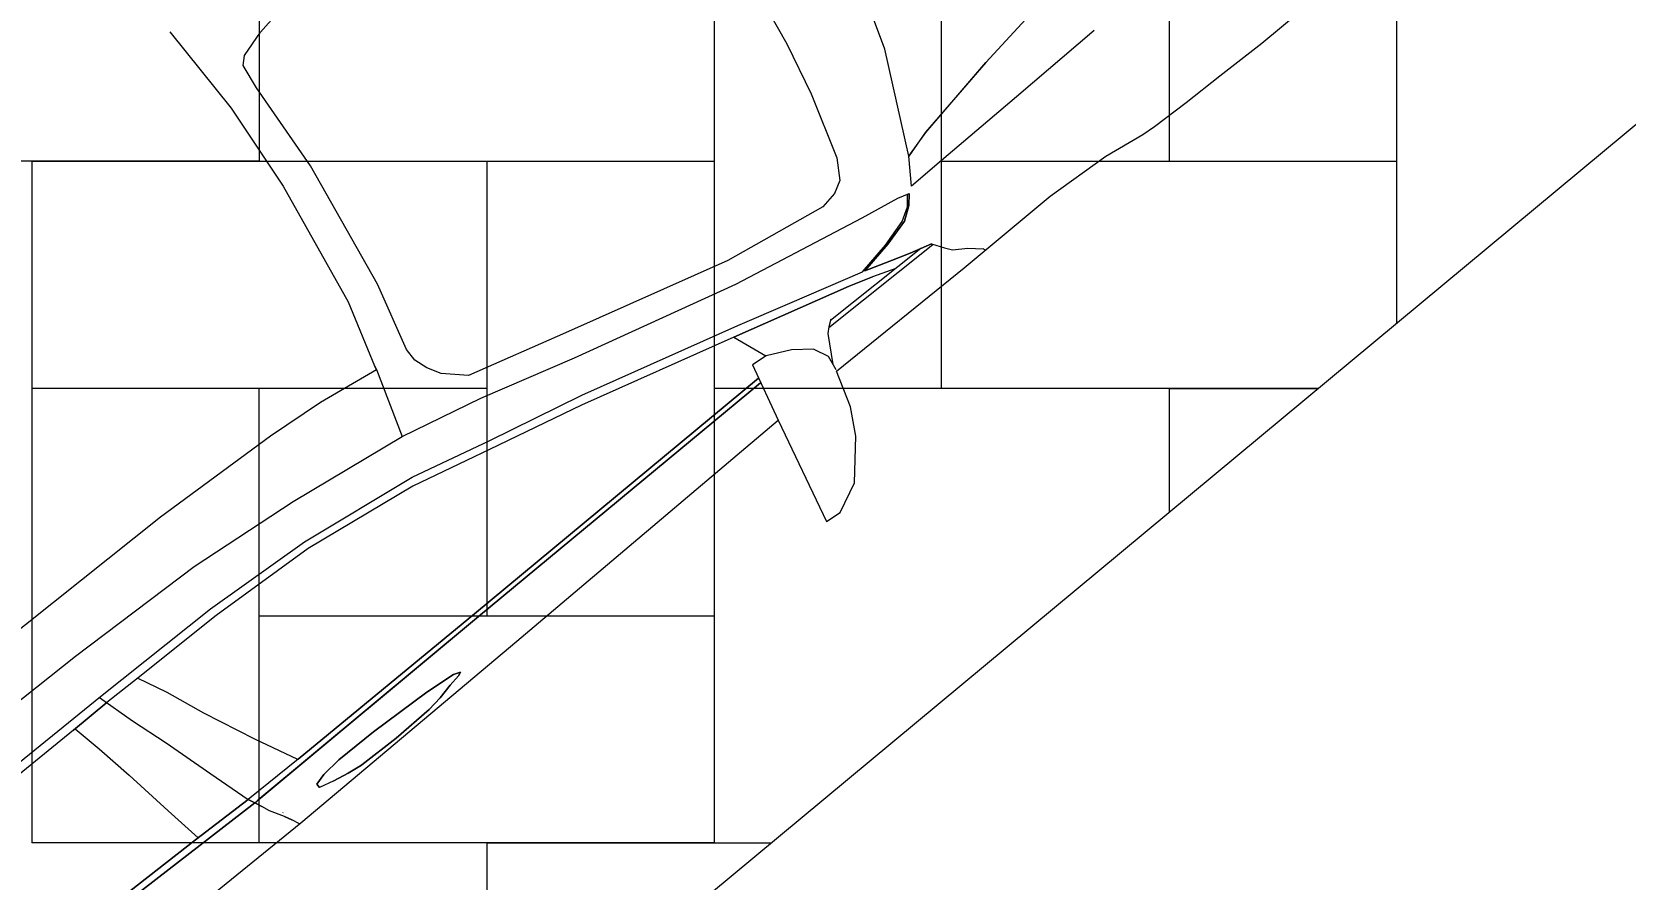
# Model space of a CAD drawing. Header units: millimetres. Extents: x 156050 to 369663, y -269476 to -128786.
# Drawn here: x 265104 to 267206, y -202537 to -201418 of the extents above; entities that cross this region are included whole.
import ezdxf

# ---------------------------------------------------------------- set-up
doc = ezdxf.new("R2010")
doc.units = ezdxf.units.MM
doc.header["$MEASUREMENT"] = 0
doc.set_wipeout_variables(frame=1)
doc.linetypes.add('Wipeout_Contour', pattern=[1000, 0, -1000])
doc.layers.add('Situace - koordinační', color=7, linetype='Continuous')
doc.styles.add('GENEROVANÝ_STYL_1', font='Arial.ttf')
doc.dimstyles.new('GENEROVANÝ_STYL__1', dxfattribs={"dimtxt": 600, "dimasz": 456, "dimexe": 0.18, "dimexo": 0.0625, "dimgap": 0, "dimtad": 1, "dimdec": 0, "dimzin": 0, "dimdsep": 46, "dimtxsty": 'GENEROVANÝ_STYL_1', "dimblk": 'ARROWHEAD_2', "dimblk1": 'ARROWHEAD_2', "dimblk2": 'ARROWHEAD_2', "dimcen": 0.09, "dimse1": 1, "dimse2": 1, "dimclrd": 7, "dimclre": 7, "dimclrt": 7, "dimazin": 0, "dimtfac": 1, "dimtdec": 4, "dimtmove": 2, "dimatfit": 3, "dimfxl": 1, "dimtolj": 1, "dimtzin": 0, "dimarcsym": 0})
doc.dimstyles.new('GENEROVANÝ_STYL__2', dxfattribs={"dimtxt": 600, "dimasz": 456, "dimexe": 0.18, "dimexo": 0.0625, "dimgap": 0, "dimtad": 1, "dimdec": 0, "dimzin": 0, "dimdsep": 46, "dimtxsty": 'GENEROVANÝ_STYL_1', "dimblk": 'ARROWHEAD_2', "dimblk1": 'ARROWHEAD_2', "dimblk2": 'ARROWHEAD_2', "dimcen": 0.09, "dimse1": 1, "dimse2": 1, "dimclrd": 7, "dimclre": 7, "dimclrt": 7, "dimazin": 0, "dimtfac": 1, "dimtdec": 4, "dimtmove": 0, "dimatfit": 3, "dimfxl": 1, "dimtolj": 1, "dimtzin": 0, "dimarcsym": 0})

# ---------------------------------------------------------------- blocks, each defined once
blk = doc.blocks.new('*X11')
at = {"layer": 'Situace - koordinační', "color": 253, "linetype": 'Continuous', "lineweight": 13, "true_color": 0xa8a8a8}
for p, q in [((265404.5, -200689.2), (265404.5, -201589.2)), ((266004.5, -200989.2), (266004.5, -201889.2)), ((266604.5, -200989.2), (266604.5, -201589.2)), ((266904.5, -200989.2), (266904.5, -201802.7)), ((266304.5, -201889.2), (266304.5, -201289.2)), ((265404.5, -201589.2), (264504.5, -201589.2)), ((265104.5, -201589.2), (266004.5, -201589.2)), ((265104.5, -201589.2), (265104.5, -202489.2)), ((265704.5, -201589.2), (265704.5, -202189.2)), ((266004.5, -201589.2), (266004.5, -202489.2)), ((266304.5, -201589.2), (266904.5, -201589.2)), ((265704.5, -201889.2), (265104.5, -201889.2)), ((265404.5, -202489.2), (265404.5, -201889.2)), ((266800.5, -201889.2), (266004.5, -201889.2)), ((266604.5, -201889.2), (266800.5, -201889.2)), ((266604.5, -201889.2), (266604.5, -202052.2)), ((265404.5, -202189.2), (266004.5, -202189.2)), ((266004.5, -202489.2), (265104.5, -202489.2)), ((265704.5, -202489.2), (266078.9, -202489.2)), ((265704.5, -202489.2), (265704.5, -202800.6))]:
    blk.add_line(p, q, dxfattribs=at)
blk = doc.blocks.new('výplň_1')
at = {"color": 254, "linetype": 'Wipeout_Contour', "lineweight": 0, "ltscale": 14459165.28293714}
blk.add_wipeout([(257736.9, -202722.8), (257704.5, -202761.1), (257472.8, -203118.3), (257287.4, -203501.5), (257151.3, -203904.9), (257066.6, -204322.1), (257034.6, -204746.6), (257055.8, -205171.8), (257129.9, -205591), (257255.7, -205997.7), (257431.3, -206385.5), (257653.9, -206748.4), (293199.4, -249246.5), (293593.1, -249026.5), (259030.8, -207703.9), (259010.1, -207427.9), (259010.7, -207151.1), (259032.5, -206875.2), (259075.4, -206601.8), (259139.1, -206332.5), (259177.9, -206211.2), (260581.5, -208143.5), (260762.6, -208392.9), (294380.6, -248586.5), (294774.4, -248366.5), (262964.5, -210334.7), (261108.9, -208103.2), (260971.3, -207916.8), (260963.2, -207902.5), (260856.1, -207715.7), (260764.9, -207502.7), (260698.9, -207280.6), (260658.9, -207052.4), (260645.5, -206821.1), (260658.9, -206589.8), (260698.9, -206361.5), (260764.9, -206139.4), (260841.1, -205961.6), (261312, -206453), (268416.5, -200545.4), (264580.3, -195932), (259462.5, -200187.6), (257296.6, -202263.4)], dxfattribs=at).dxf.layer = 'Situace - koordinační'
at = {"layer": 'Situace - koordinační', "color": 7, "linetype": 'Continuous', "lineweight": 13, "flags": 128}
blk.add_lwpolyline([(261312, -206453), (268416.5, -200545.4), (264580.3, -195932), (259462.5, -200187.6), (257296.6, -202263.4), (257736.9, -202722.8), (257704.5, -202761.1), (257472.8, -203118.3), (257287.4, -203501.5), (257151.3, -203904.9), (257066.6, -204322.1)], dxfattribs=at)
at = {"layer": 'Situace - koordinační', "color": 253, "linetype": 'Continuous', "lineweight": 13, "true_color": 0xa8a8a8}
blk.add_blockref('*X11', (0, 0), dxfattribs=at)
blk = doc.blocks.new('Luxusní auto 2 27_2')
at = {"layer": 'Situace - koordinační', "color": 253, "linetype": 'Continuous', "lineweight": 13, "true_color": 0xa8a8a8}
for p, q in [((1027.8, 1053.1), (988.2, 1035.4)), ((1012.6, 907.1), (1049.5, 1050.8)), ((1049.5, 1050.8), (1027.8, 1053.1)), ((988.2, 1035.4), (947.4, 988.9)), ((947.4, 988.9), (928, 954.6)), ((928, 954.6), (912, 906.7)), ((204, 932.3), (-49.6, 932.3)), ((274.1, 930.3), (204, 932.3)), ((330.9, 928.7), (274.1, 930.3)), ((383.1, 926.4), (330.9, 928.7)), ((401.9, 924.9), (383.1, 926.4)), ((457.5, 915.4), (401.9, 924.9)), ((547.8, 909.5), (457.5, 915.4)), ((695.5, 909.4), (547.8, 909.5)), ((658.9, 909.4), (660.2, 905.9)), ((675, 892.5), (660.2, 905.9)), ((912, 906.7), (695.5, 909.4)), ((908.2, 884.3), (911.6, 904.2)), ((992.2, 829.4), (1012.6, 907.1)), ((1464.3, 910.9), (1012.6, 907.1)), ((1836.8, 913.2), (1464.3, 910.9)), ((1590.1, 903.9), (1569.2, 899.4)), ((1569.2, 899.4), (1590.1, 903.9)), ((1610.8, 906.6), (1590.1, 903.9)), ((1590.1, 903.9), (1610.8, 906.6)), ((1668.4, 907.8), (1610.8, 906.6)), ((1610.8, 906.6), (1668.4, 907.8)), ((1725.9, 905.9), (1668.4, 907.8)), ((1668.4, 907.8), (1725.9, 905.9)), ((1725.9, 905.9), (1726.6, 905.9)), ((1746.9, 903), (1726.6, 905.9)), ((1726.6, 905.9), (1746.9, 903)), ((2422, 906.3), (1836.8, 913.2)), ((1839.2, 913.2), (1843.2, 902.8)), ((692.1, 881.2), (675, 892.5)), ((889.1, 861.2), (910.4, 896.9)), ((916.4, 865.2), (908.2, 884.3)), ((1547.6, 895), (1553, 897.1)), ((1553, 897.1), (1547.6, 895)), ((1556.7, 891.6), (1547.6, 895)), ((1547.6, 895), (1556.7, 891.6)), ((1553, 897.1), (1569.2, 899.4)), ((1598.6, 886.8), (1556.7, 891.6)), ((1556.7, 891.6), (1598.6, 886.8)), ((1567.6, 890.4), (1568, 890.5)), ((1686.3, 882), (1598.6, 886.8)), ((1598.6, 886.8), (1686.3, 882)), ((1772.4, 883.7), (1744.9, 881.5)), ((1744.9, 881.5), (1772.4, 883.7)), ((1768, 898.4), (1746.9, 903)), ((1746.9, 903), (1768, 898.4)), ((1768, 898.4), (1787.8, 893.2)), ((1788, 887.6), (1772.4, 883.7)), ((1772.4, 883.7), (1788, 887.6)), ((1787.8, 893.2), (1788, 887.6)), ((1788, 887.6), (1787.8, 893.2)), ((1843.2, 902.8), (1848.1, 893.1)), ((1848.1, 893.1), (1843.2, 902.8)), ((1845.9, 888), (1846.4, 888)), ((1848.1, 893.1), (1858.4, 874.4)), ((698.8, 872.5), (692.1, 881.2)), ((708.5, 857.6), (698.8, 872.5)), ((916.4, 865.2), (939.8, 847)), ((1744.9, 881.5), (1686.3, 882)), ((1686.3, 882), (1744.9, 881.5)), ((1858.4, 874.4), (1862.3, 863.9)), ((1862.3, 863.9), (1866.3, 854.1)), ((1866.3, 854.1), (1862.3, 863.9)), ((883.2, 855.6), (707.5, 859.2)), ((737.7, 848.9), (708.5, 857.6)), ((708.5, 857.6), (737.7, 848.9)), ((712.6, 856.6), (712.7, 856.6)), ((723.1, 853.3), (875.5, 850)), ((765.3, 840), (737.7, 848.9)), ((737.7, 848.9), (765.3, 840)), ((765.6, 852.4), (795.9, 841.2)), ((795.9, 841.2), (827.6, 831.3)), ((827.6, 831.3), (795.9, 841.2)), ((874.2, 849), (882.5, 855)), ((882.5, 855), (889.1, 861.2)), ((939.8, 847), (970.5, 831.6)), ((997.4, 848), (1484, 847.6)), ((1484, 847.6), (997.4, 848)), ((1482.2, 853.7), (999.3, 854.3)), ((999.3, 854.3), (1482.2, 853.7)), ((1866.3, 854.1), (1482.2, 853.7)), ((1482.2, 853.7), (1861.3, 854)), ((1484, 847.6), (1785.7, 846.3)), ((1785.7, 846.3), (1484, 847.6)), ((1785.7, 846.3), (1870.5, 845.3)), ((1786.3, 846.3), (1812.9, 789.4)), ((1866.3, 854.1), (2568, 830)), ((2568, 830), (1866.3, 854.1)), ((1866.3, 854.1), (1870.5, 845.3)), ((1870.5, 845.3), (1866.3, 854.1)), ((1886.6, 787.7), (1870.5, 845.3)), ((1957.9, 841.8), (1870.5, 845.3)), ((1870.5, 845.3), (1957.9, 841.8)), ((1961.2, 789.4), (1953.3, 842)), ((2561.4, 822.6), (1957.9, 841.8)), ((1957.9, 841.8), (2561.4, 822.6)), ((716.6, 811.5), (752.7, 821)), ((752.7, 821), (716.6, 811.5)), ((756.2, 819.9), (719.2, 810.1)), ((752.7, 821), (798.9, 828.6)), ((798.9, 828.6), (752.7, 821)), ((802.2, 827.7), (756.2, 819.9)), ((798.9, 828.6), (765.3, 840)), ((765.3, 840), (798.9, 828.6)), ((798.9, 827.2), (798.9, 828.6)), ((798.9, 828.6), (798.9, 827.2)), ((902, 798.4), (802.2, 827.7)), ((827.6, 831.3), (987.5, 785.6)), ((987.5, 785.6), (827.6, 831.3)), ((970.5, 831.6), (992.2, 829.4)), ((987.8, 785.6), (970.9, 831.6)), ((688.3, 787.6), (699.1, 799.7)), ((699.1, 799.7), (688.3, 787.6)), ((701.4, 799.7), (691.2, 787.4)), ((699.1, 799.7), (716.6, 811.5)), ((716.6, 811.5), (699.1, 799.7)), ((719.2, 810.1), (701.4, 799.7)), ((363.3, 778), (498, 780.2)), ((498, 780.2), (627.9, 781.6)), ((627.9, 781.6), (680, 782.4)), ((680, 782.4), (657.2, 749.4)), ((680, 782.4), (657.2, 749.4)), ((703.8, 782.7), (688.3, 787.6)), ((756.7, 772.5), (703.8, 782.7)), ((973.7, 777.3), (902, 798.4)), ((987.5, 785.6), (1199.7, 726.2)), ((1812.9, 789.4), (1842.4, 720.1)), ((1905.8, 718.3), (1886.6, 787.7)), ((1970.8, 720.1), (1961.2, 789.4)), ((941.1, 733.4), (756.7, 772.5)), ((1190.7, 716.4), (973.7, 777.3)), ((620.2, 739.5), (500.4, 719.4)), ((500.4, 719.4), (620.2, 739.4)), ((657.2, 749.4), (591.6, 620.5)), ((657.2, 749.4), (591.6, 620.5)), ((657.2, 749.4), (620.2, 739.5)), ((620.2, 739.4), (657.2, 749.4)), ((639.3, 744.6), (639.3, 744.5)), ((500.4, 719.4), (366.4, 701.5)), ((366.4, 701.4), (500.4, 719.4)), ((474.8, 715.9), (474.8, 716)), ((474.8, 716), (474.8, 715.9)), ((476, 716.1), (476, 716.1)), ((731.8, 690.6), (748, 715.7)), ((748, 715.7), (764.4, 724.7)), ((764.4, 724.7), (787.6, 728.3)), ((787.6, 728.3), (929, 702.8)), ((1166.6, 672.3), (941.1, 733.4)), ((1323.5, 684.5), (1190.7, 716.4)), ((1199.7, 726.2), (1330.3, 693.4)), ((1842.4, 720.1), (1862.3, 668.4)), ((1921.3, 667.6), (1905.8, 718.3)), ((1978.7, 668.2), (1970.8, 720.1)), ((929, 702.8), (1154.7, 639.4)), ((703.6, 603.8), (731.8, 690.6)), ((1432, 656.5), (1323.5, 684.5)), ((1330.3, 693.4), (1439, 666.1)), ((1295.7, 634.1), (1166.6, 672.3)), ((1595.6, 631.1), (1432, 656.5)), ((1439, 666.1), (1597.5, 641)), ((1862.3, 668.4), (1880.4, 628.6)), ((1935, 616.3), (1921.3, 667.6)), ((1986.1, 627.6), (1978.7, 668.2)), ((1154.7, 639.4), (1289, 600.8)), ((1408, 606.8), (1295.8, 634.3)), ((1747.9, 620), (1595.6, 631.1)), ((1597.5, 641), (1747.6, 631.7)), ((1747.6, 631.7), (1879.4, 628.7)), ((591.6, 620.5), (563.8, 541.7)), ((591.6, 620.5), (563.8, 541.7)), ((1933.2, 616.3), (1747.9, 620)), ((1879.4, 628.7), (1932.2, 627.6)), ((1932.2, 627.6), (1988.9, 627.6)), ((1988.9, 627.6), (1932.2, 627.6)), ((2170.5, 613.4), (1933.2, 616.3)), ((1988.9, 627.6), (2170.1, 625.8)), ((686.1, 532.4), (703.6, 603.8)), ((1289, 600.8), (1315.1, 575.6)), ((1377.5, 517), (1408, 606.8)), ((1573.4, 580.5), (1408, 606.8)), ((1315.1, 575.6), (1324.8, 557.8)), ((1728.6, 563.1), (1573.4, 580.5)), ((1324.8, 557.8), (1330.4, 539.9)), ((1924.6, 554), (1728.6, 563.1)), ((2165.9, 548.9), (1924.6, 554)), ((643.4, 289.6), (686.1, 532.4)), ((1330.4, 539.9), (1329.9, 522)), ((1329.9, 522), (1304.3, 431.1)), ((1349, 424.2), (1376.1, 511.5)), ((1376.1, 511.5), (1377.5, 517)), ((1377.5, 517), (1376.1, 511.5)), ((1377.3, 516.7), (1377.3, 516.7)), ((1461.5, 502.9), (1377.5, 517)), ((1541.1, 494.9), (1461.5, 502.9)), ((1720.7, 484.5), (1541.1, 494.9)), ((1854.3, 481.6), (1720.7, 484.5)), ((2013.5, 478.2), (1854.3, 481.6)), ((1304.3, 431.1), (1272.6, 254.6)), ((1317.3, 252.4), (1349, 424.2)), ((1272.6, 254.6), (1261.5, 129.8)), ((1304.3, 129.1), (1317.3, 252.4)), ((1261.5, 129.8), (1256.2, 96.1)), ((1302, 0.2), (1304.3, 129.1)), ((1246.2, 86.7), (1210.3, 77)), ((1256.2, 96.1), (1246.2, 86.7)), ((1210.3, 77), (1173.2, 71))]:
    blk.add_line(p, q, dxfattribs=at)
blk = doc.blocks.new('*D79')
at = {"layer": 'Situace - koordinační', "color": 7, "linetype": 'Continuous', "lineweight": 13, "transparency": 16777216}
for p, q in [((254939.8, -186266.5), (255576.2, -185630.1)), ((255050.6, -185740.9), (255258, -185948.3)), ((255592.7, -185858.7), (254923.4, -186038)), ((255258, -185948.3), (272009.4, -202699.7)), ((271691.2, -203017.9), (272327.6, -202381.5)), ((271674.8, -202789.4), (272344, -202610.1)), ((272009.4, -202699.7), (272216.9, -202907.2))]:
    blk.add_line(p, q, dxfattribs=at)
at = {"layer": 'Situace - koordinační', "color": 7, "lineweight": 13, "transparency": 16777216, "insert": (262965.9, -193486.5), "char_height": 600, "attachment_point": 7, "rotation": 315, "style": 'GENEROVANÝ_STYL_1'}
blk.add_mtext('\\A1;23\\~690', dxfattribs=at)
blk = doc.blocks.new('ARROWHEAD_2')
at = {"color": 0, "linetype": 'Continuous', "lineweight": 0}
for p, q in [((-0.3781, -0.655), (0.3781, 0.655)), ((0, 0), (-1, 0))]:
    blk.add_line(p, q, dxfattribs=at)
blk = doc.blocks.new('*D88')
at = {"layer": 'Situace - koordinační', "color": 7, "linetype": 'Continuous', "lineweight": 13, "transparency": 16777216}
for p, q in [((259118.7, -200478), (259806.3, -199897.3)), ((259273.2, -199963.5), (259462.5, -200187.6)), ((259803.5, -200126.4), (259121.6, -200248.8)), ((259462.5, -200187.6), (265920.8, -207835.5)), ((265577, -208125.8), (266264.6, -207545.1)), ((265579.9, -207896.7), (266261.8, -207774.2)), ((265920.8, -207835.5), (266110.1, -208059.6))]:
    blk.add_line(p, q, dxfattribs=at)
at = {"layer": 'Situace - koordinační', "color": 7, "lineweight": 13, "transparency": 16777216, "insert": (262118.2, -203146.4), "char_height": 600, "attachment_point": 7, "rotation": 310.1798, "style": 'GENEROVANÝ_STYL_1'}
blk.add_mtext('\\A1;10\\~010', dxfattribs=at)
blk = doc.blocks.new('*D90')
at = {"layer": 'Situace - koordinační', "color": 7, "linetype": 'Continuous', "lineweight": 13, "transparency": 16777216}
for p, q in [((277279, -199261.3), (277859.7, -199949)), ((277630.6, -199946.1), (277508.1, -199264.2)), ((277793.5, -199415.8), (277569.3, -199605.1)), ((277569.3, -199605.1), (266712.7, -208773.2)), ((266422.4, -208429.4), (267003, -209117)), ((266651.5, -208432.2), (266773.9, -209114.1)), ((266712.7, -208773.2), (266488.5, -208962.5))]:
    blk.add_line(p, q, dxfattribs=at)
at = {"layer": 'Situace - koordinační', "color": 7, "lineweight": 13, "transparency": 16777216, "insert": (271102.1, -204909.4), "char_height": 600, "attachment_point": 7, "rotation": 40.1798, "style": 'GENEROVANÝ_STYL_1'}
blk.add_mtext('\\A1;14\\~210', dxfattribs=at)
blk = doc.blocks.new('*D91')
at = {"layer": 'Situace - koordinační', "color": 7, "linetype": 'Continuous', "lineweight": 13, "transparency": 16777216}
for p, q in [((278246.8, -200407.4), (278827.5, -201095)), ((278598.3, -201092.1), (278475.9, -200410.2)), ((278761.3, -200561.9), (278537.1, -200751.2)), ((278537.1, -200751.2), (265396, -211848.4)), ((265105.7, -211504.5), (265686.3, -212192.2)), ((265334.8, -211507.4), (265457.2, -212189.3)), ((265396, -211848.4), (265171.8, -212037.7))]:
    blk.add_line(p, q, dxfattribs=at)
at = {"layer": 'Situace - koordinační', "color": 7, "lineweight": 13, "transparency": 16777216, "insert": (270927.7, -207020), "char_height": 600, "attachment_point": 7, "rotation": 40.1798, "style": 'GENEROVANÝ_STYL_1'}
blk.add_mtext('\\A1;17\\~200', dxfattribs=at)

msp = doc.modelspace()

# ---------------------------------------------------------------- block references
at = {"layer": 'Situace - koordinační', "color": 253, "linetype": 'Continuous', "lineweight": 13, "true_color": 0xa8a8a8}
msp.add_blockref('výplň_1', (0, 0), dxfattribs=at)

# ---------------------------------------------------------------- next in the draw order: block references
at = {"layer": 'Situace - koordinační', "color": 146, "linetype": 'Continuous', "lineweight": 13, "true_color": 0x1a4f6e, "zscale": 1000, "rotation": 219.744839554631}
msp.add_blockref('Luxusní auto 2 27_2', (266287.6, -200586), dxfattribs=at)

# ---------------------------------------------------------------- next in the draw order: dimensions: what is measured, and where the dimension line sits
at = {"layer": 'Situace - koordinační', "color": 7, "linetype": 'Continuous', "lineweight": 13}
for base, p1, p2, angle, dimstyle, picture, middle, turn in [((272009.4, -202699.7), (254924.6, -186281.8), (272009.4, -202699.7), 315, 'GENEROVANÝ_STYL__1', '*D79', (264093.8, -194190.1), 315), ((266712.7, -208773.2), (277569.3, -199605.1), (266712.7, -208773.2), 220.1798, 'GENEROVANÝ_STYL__2', '*D90', (271898.1, -203844.5), 40.1798), ((265920.8, -207835.5), (259462.5, -200187.6), (265920.8, -207835.5), 310.1798, 'GENEROVANÝ_STYL__1', '*D88', (263183, -203942.4), 310.1798), ((265396, -211848.4), (278537.1, -200751.2), (265396, -211848.4), 220.1798, 'GENEROVANÝ_STYL__2', '*D91', (271723.7, -205955.2), 40.1798)]:
    dim = msp.add_linear_dim(base=base, p1=p1, p2=p2, angle=angle, dimstyle=dimstyle, dxfattribs=at)
    dim.commit()
    dim.dimension.update_dxf_attribs({"geometry": picture, "text_midpoint": middle, "dimtype": 160, "text_rotation": turn})

doc.saveas('drawing.dxf')
